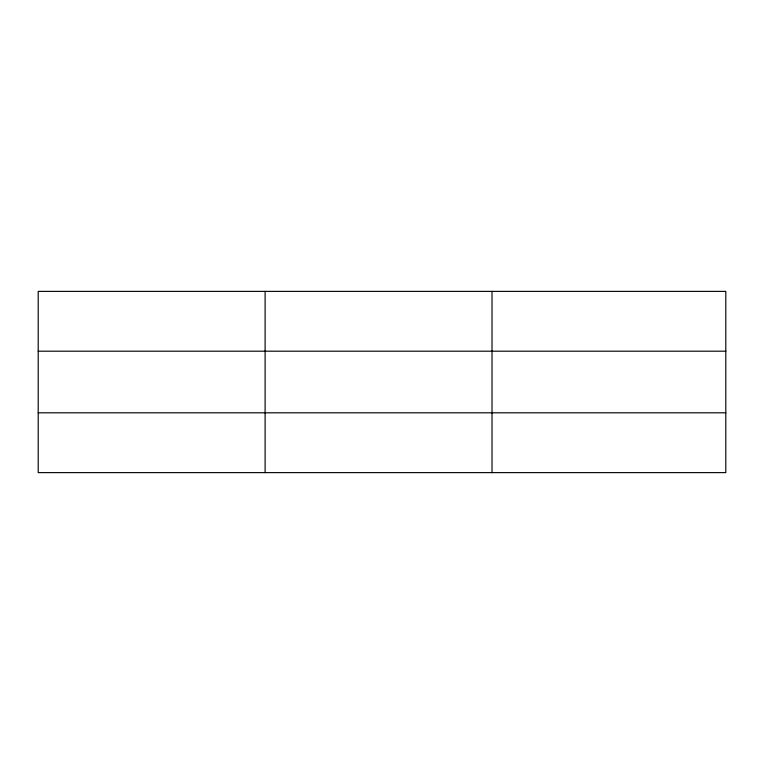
<?xml version="1.0" encoding="UTF-8"?>
<svg xmlns="http://www.w3.org/2000/svg" width="764" height="764" viewBox="0 0 764 764"><rect width="100%" height="100%" fill="white"/><g stroke="black" fill="none" stroke-linecap="round" stroke-linejoin="round"><path stroke-width="1.15" d="M265.108 472.62L265.108 291.38M492.016 472.62L492.016 291.38M725.8 412.808L725.8 472.62L38.2 472.62L38.2 291.38L725.8 291.38L725.8 412.808L38.2 412.808M38.2 351.192L725.8 351.192"/></g></svg>
